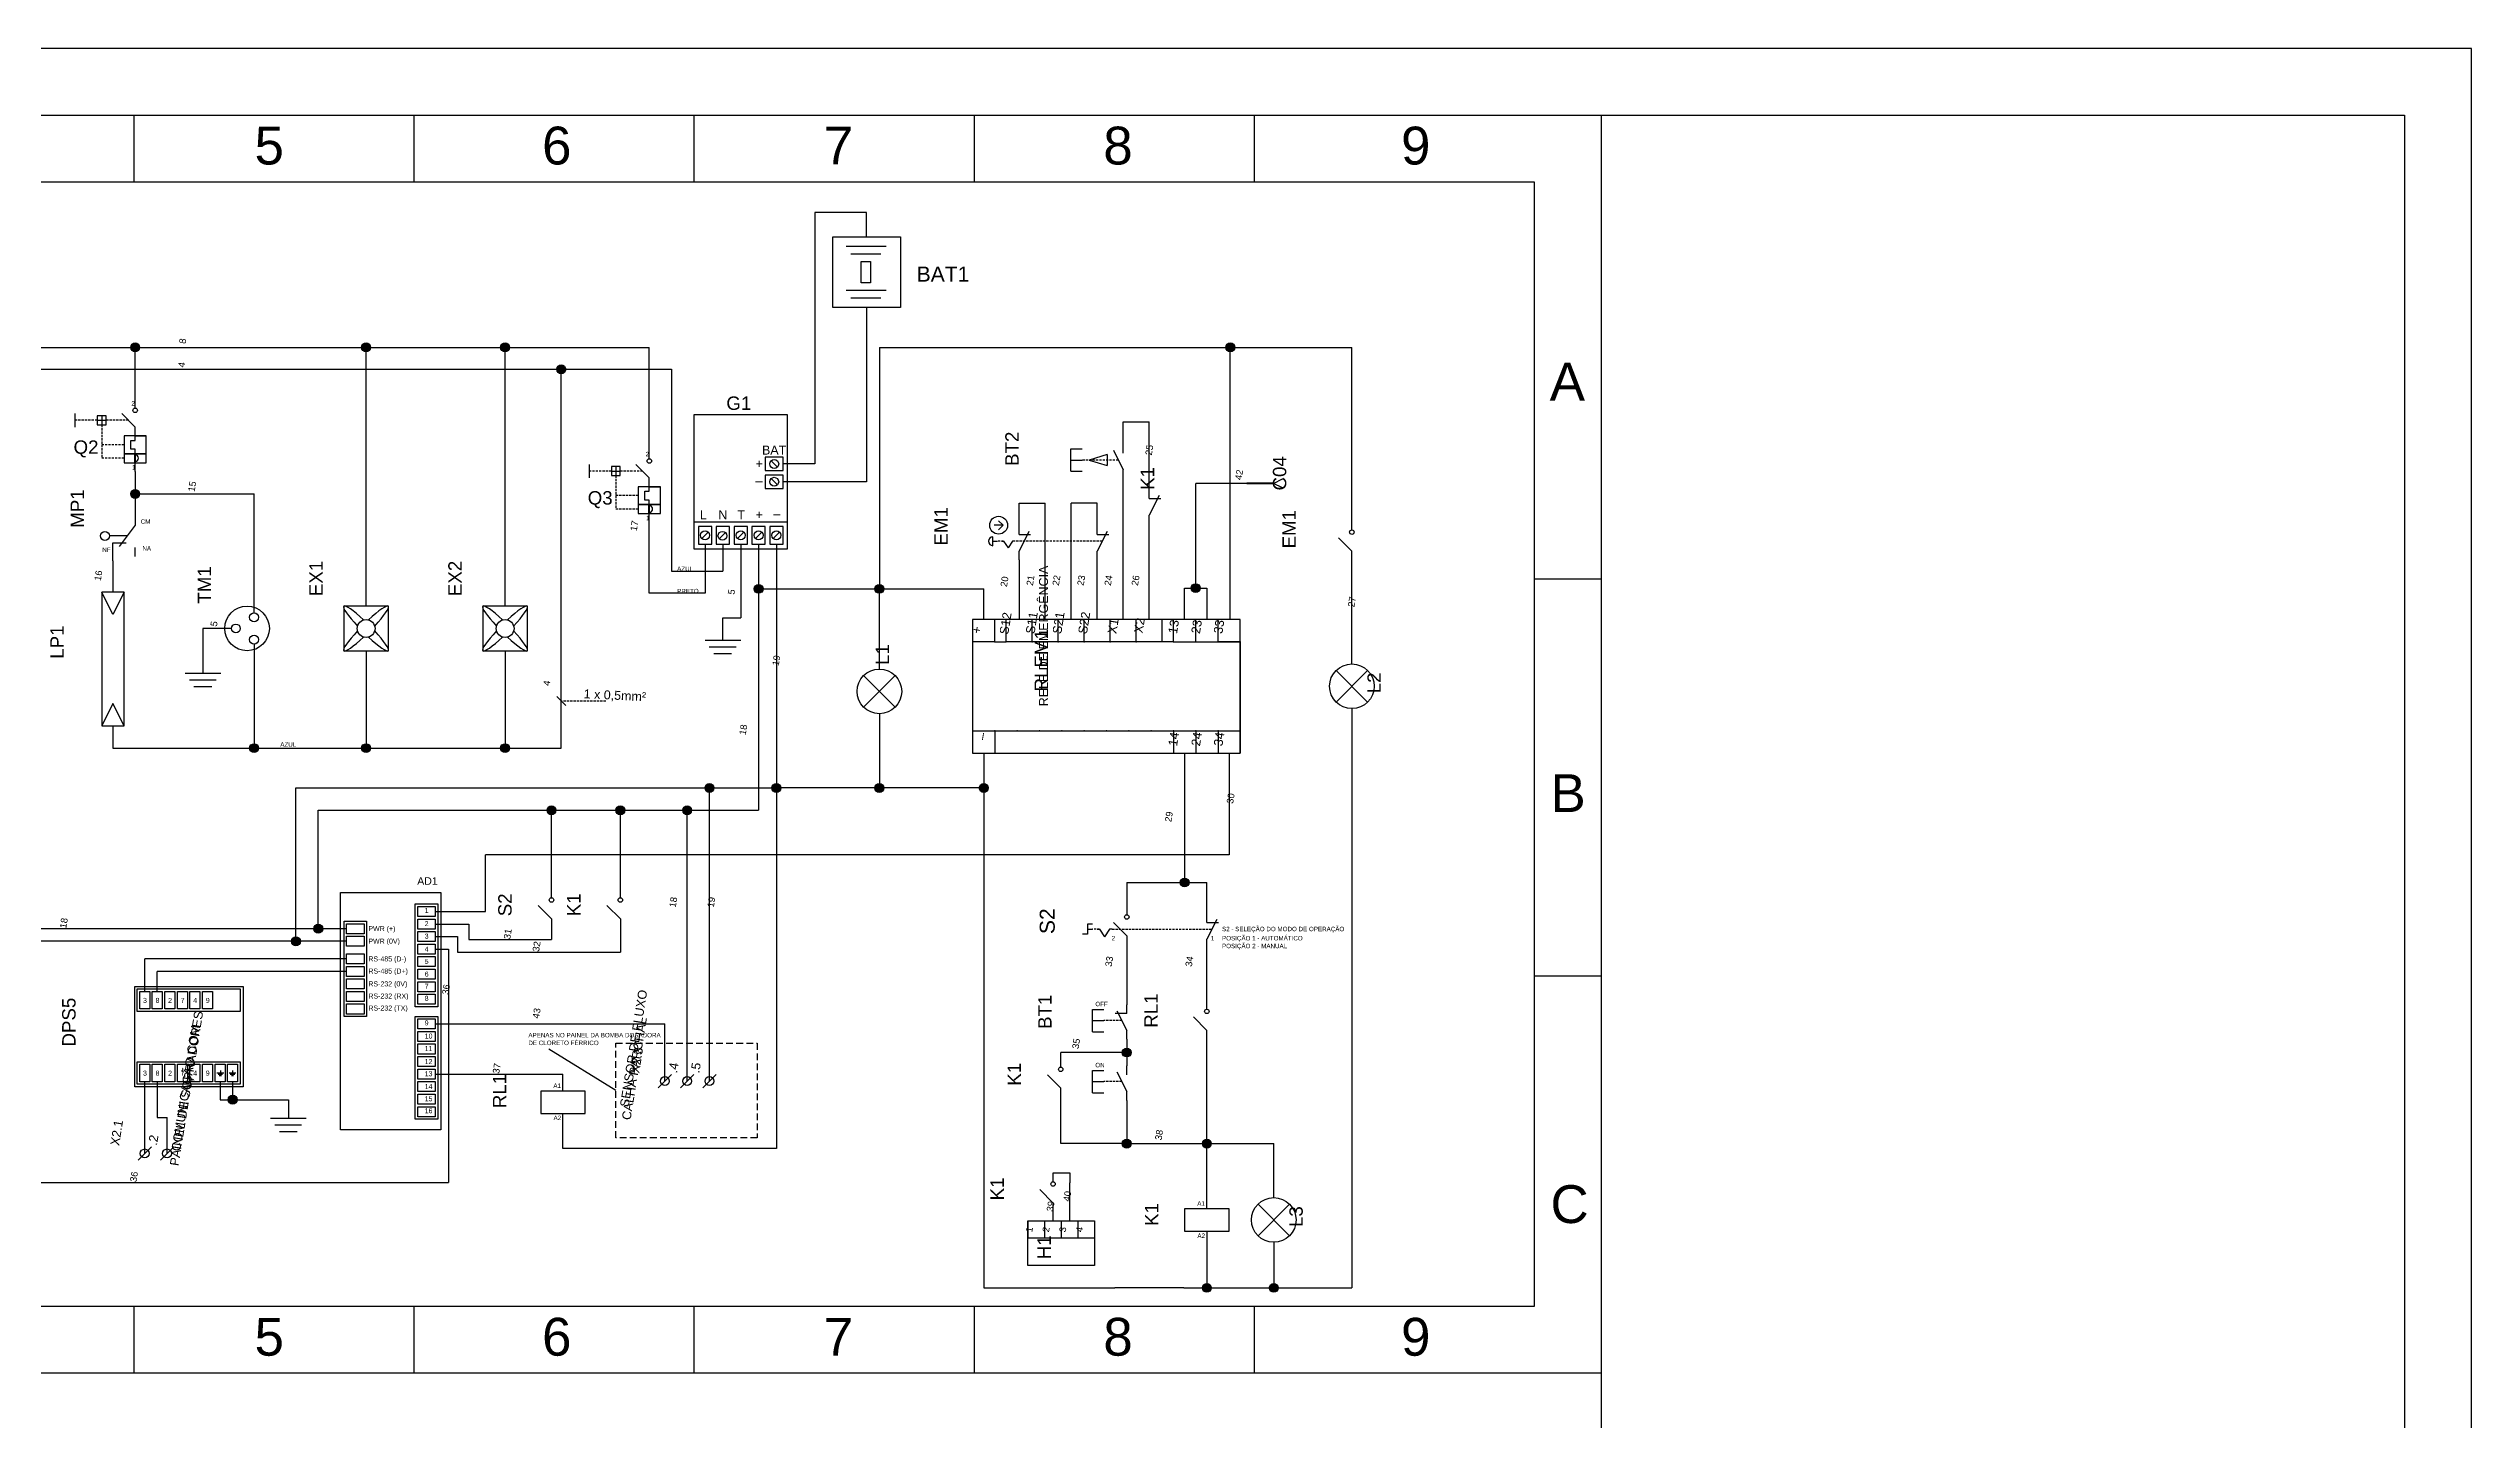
# Model space of a CAD drawing. Header units: millimetres. Extents: x 100 to 940, y 54 to 694.
# Drawn here: x 397 to 940, y 386 to 694 of the extents above; entities that cross this region are included whole.
import ezdxf
from ezdxf.enums import TextEntityAlignment as Align

# ---------------------------------------------------------------- set-up
doc = ezdxf.new("R2010")
doc.units = ezdxf.units.MM
doc.linetypes.add('DASHED', pattern=[0.75, 0.5, -0.25])
doc.styles.add('Annotative', font='Arial.ttf')
doc.styles.add('Notes', font='Arial.ttf', dxfattribs={"height": 3})

msp = doc.modelspace()

# ---------------------------------------------------------------- hatches: boundary and pattern name
for points in [[(417.35, 626.93, 1), (415.35, 626.93, 1)], [(469.11, 626.93, 1), (467.11, 626.93, 1)], [(500.26, 626.93, 1), (498.26, 626.93, 1)], [(662.8, 626.93, 1), (660.8, 626.93, 1)], [(512.84, 622.03, 1), (510.84, 622.03, 1)], [(417.35, 594.09, 1), (415.35, 594.09, 1)], [(557.08, 572.81, 1), (555.08, 572.81, 1)], [(584.15, 572.81, 1), (582.15, 572.81, 1)], [(655.05, 572.97, 1), (653.05, 572.97, 1)], [(444.01, 537.11, 1), (442.01, 537.11, 1)], [(469.11, 537.11, 1), (467.11, 537.11, 1)], [(500.26, 537.11, 1), (498.26, 537.11, 1)], [(546.07, 528.18, 1), (544.07, 528.18, 1)], [(561.08, 528.18, 1), (559.08, 528.18, 1)], [(584.15, 528.18, 1), (582.15, 528.18, 1)], [(607.55, 528.18, 1), (605.55, 528.18, 1)], [(510.66, 523.18, 1), (508.66, 523.18, 1)], [(526.1, 523.18, 1), (524.1, 523.18, 1)], [(541.07, 523.18, 1), (539.07, 523.18, 1)], [(652.55, 506.99, 1), (650.55, 506.99, 1)], [(453.38, 493.82, 1), (451.38, 493.82, 1)], [(458.38, 496.63, 1), (456.38, 496.63, 1)], [(639.6, 468.88, 1), (637.6, 468.88, 1)], [(439.19, 458.31, 1), (437.19, 458.31, 1)], [(639.6, 448.47, 1), (637.6, 448.47, 1)], [(657.55, 448.47, 1), (655.55, 448.47, 1)], [(657.55, 416.13, 1), (655.55, 416.13, 1)], [(672.55, 416.13, 1), (670.55, 416.13, 1)]]:
    msp.add_hatch(color=256).paths.add_polyline_path(points)

# ---------------------------------------------------------------- linework, layer by layer
for p, q in [((416.11, 664), (416.11, 679)), ((478.89, 664), (478.89, 679)), ((541.67, 664), (541.67, 679)), ((604.44, 664), (604.44, 679)), ((667.22, 664), (667.22, 679)), ((745, 115), (745, 679)), ((730, 664), (165, 664)), ((730, 412), (730, 664)), ((580.28, 657.16), (568.69, 657.16)), ((568.69, 657.16), (568.69, 600.81)), ((580.28, 651.72), (580.28, 657.16)), ((575.68, 649.6), (584.68, 649.6)), ((576.75, 647.91), (583.5, 647.91)), ((575.68, 639.74), (584.68, 639.74)), ((576.75, 638.05), (583.5, 638.05)), ((580.28, 635.85), (580.28, 596.81)), ((244.47, 626.93), (430.45, 626.93)), ((416.35, 615.33), (416.35, 626.93)), ((430.45, 626.93), (531.58, 626.93)), ((468.11, 568.93), (468.11, 626.93)), ((499.26, 568.93), (499.26, 626.93)), ((531.58, 603.96), (531.58, 626.93)), ((583.15, 626.93), (689.05, 626.93)), ((583.15, 626.93), (583.15, 572.81)), ((661.8, 565.97), (661.8, 626.93)), ((689.05, 586.03), (689.05, 626.93)), ((249.47, 622.03), (430.45, 622.03)), ((430.45, 622.03), (536.58, 622.03)), ((511.84, 537.11), (511.84, 622.03)), ((536.58, 622.03), (536.58, 576.81)), ((416.35, 613.33), (416.35, 615.33)), ((416.35, 613.33), (416.35, 615.33)), ((402.85, 612.09), (402.85, 609.09)), ((407.85, 610.59), (409.85, 610.59)), ((408.85, 611.59), (408.85, 609.59)), ((416.35, 609.09), (413.35, 612.09)), ((416.35, 607.09), (416.35, 609.09)), ((637.8, 605.23), (637.8, 610.23)), ((637.8, 610.23), (643.63, 610.23)), ((643.63, 595.09), (643.63, 610.23)), ((415.35, 604.09), (415.35, 606.09)), ((415.35, 606.09), (416.35, 606.08)), ((416.35, 604.09), (415.35, 604.09)), ((416.35, 606.08), (416.35, 607.09)), ((416.35, 607.08), (418.85, 607.08)), ((416.35, 603.09), (416.35, 604.09)), ((531.58, 601.96), (531.58, 603.96)), ((531.58, 601.96), (531.58, 603.96)), ((626.09, 599.18), (626.09, 604.18)), ((626.09, 604.18), (628.59, 604.18)), ((634.2, 602.93), (630.2, 601.68)), ((634.2, 602.93), (634.2, 600.43)), ((635.6, 603.88), (637.8, 599.48)), ((637.8, 603.23), (637.8, 605.23)), ((637.8, 603.23), (637.8, 605.23)), ((416.35, 599.09), (416.35, 601.09)), ((416.35, 599.09), (416.35, 589.09)), ((518.08, 600.71), (518.08, 597.71)), ((523.08, 599.21), (525.08, 599.21)), ((524.08, 600.21), (524.08, 598.21)), ((531.58, 597.71), (528.58, 600.71)), ((531.58, 595.71), (531.58, 597.71)), ((560.29, 600.1), (558.87, 601.52)), ((560.29, 596.1), (558.87, 597.51)), ((568.69, 600.81), (561.58, 600.81)), ((626.09, 601.68), (628.59, 601.68)), ((626.09, 599.18), (628.59, 599.18)), ((630.2, 601.68), (634.2, 600.43)), ((637.8, 597.48), (637.8, 599.48)), ((637.8, 565.97), (637.8, 597.48)), ((671.47, 596.45), (673.47, 597.45)), ((416.35, 594.09), (443.01, 594.09)), ((443.01, 567.43), (443.01, 594.09)), ((530.58, 592.71), (530.58, 594.71)), ((530.58, 594.71), (531.58, 594.7)), ((531.58, 592.71), (530.58, 592.71)), ((531.58, 594.7), (531.58, 595.71)), ((531.58, 595.71), (534.08, 595.71)), ((531.58, 591.71), (531.58, 592.71)), ((580.28, 596.81), (561.58, 596.81)), ((614.47, 587.03), (614.47, 592.03)), ((614.47, 592.03), (620.3, 592.03)), ((620.3, 565.97), (620.3, 592.03)), ((626.13, 565.97), (626.13, 592.03)), ((631.97, 592.03), (626.13, 592.03)), ((631.97, 587.03), (631.97, 592.03)), ((643.63, 593.09), (643.63, 595.09)), ((645.84, 593.75), (643.63, 589.34)), ((643.63, 593.09), (646.22, 593.09)), ((665.51, 596.45), (654.05, 596.45)), ((654.05, 572.97), (654.05, 596.45)), ((673.47, 595.45), (671.47, 596.45)), ((416.35, 587.09), (412.78, 582.27)), ((416.35, 589.09), (416.35, 587.09)), ((531.58, 587.71), (531.58, 589.71)), ((531.58, 571.81), (531.58, 587.71)), ((541.58, 587.81), (562.58, 587.81)), ((610.88, 587.07), (608.88, 587.07)), ((610.88, 587.07), (609.88, 588.07)), ((610.88, 587.07), (609.88, 586.07)), ((614.47, 585.03), (614.47, 587.03)), ((614.47, 585.03), (614.47, 587.03)), ((631.97, 585.03), (631.97, 587.03)), ((643.63, 587.34), (643.63, 589.34)), ((643.63, 565.97), (643.63, 587.34)), ((414.57, 584.68), (410.57, 584.68)), ((411.35, 579.09), (411.35, 583.09)), ((411.35, 583.09), (414.35, 583.09)), ((416.35, 580.09), (416.35, 582.09)), ((543.37, 584.1), (544.79, 585.51)), ((544.08, 582.81), (544.08, 571.81)), ((545.58, 582.81), (545.58, 583.81)), ((547.27, 583.99), (548.68, 585.41)), ((548.08, 582.81), (548.08, 576.81)), ((551.37, 584.1), (552.79, 585.51)), ((552.08, 582.81), (552.08, 566.3)), ((555.37, 584.1), (556.79, 585.51)), ((556.08, 582.81), (556.08, 572.81)), ((559.38, 584.1), (560.79, 585.52)), ((560.08, 582.81), (560.08, 528.18)), ((608.6, 582.49), (608.6, 584.49)), ((608.6, 583.49), (609.6, 583.49)), ((610.49, 583.49), (610.99, 583.49)), ((610.99, 583.49), (611.99, 581.99)), ((612.99, 583.49), (611.99, 581.99)), ((613.49, 583.49), (612.99, 583.49)), ((616.67, 585.69), (614.47, 581.28)), ((614.47, 585.03), (617.05, 585.03)), ((614.47, 579.28), (614.47, 581.28)), ((634.17, 585.69), (631.97, 581.28)), ((631.97, 585.03), (634.55, 585.03)), ((631.97, 579.28), (631.97, 581.28)), ((631.97, 565.97), (631.97, 581.28)), ((689.05, 581.28), (686.05, 584.28)), ((689.05, 555.97), (689.05, 581.28)), ((411.35, 579.09), (411.35, 572.08)), ((536.58, 576.81), (548.08, 576.81)), ((614.47, 579.28), (614.47, 565.97)), ((411.35, 567.08), (408.85, 572.08)), ((413.85, 572.08), (411.35, 567.08)), ((544.08, 571.81), (531.58, 571.81)), ((556.08, 572.81), (606.55, 572.81)), ((556.08, 572.81), (556.08, 523.18)), ((583.15, 554.82), (583.15, 572.81)), ((606.55, 565.97), (606.55, 572.81)), ((651.55, 565.97), (651.55, 572.97)), ((651.55, 572.97), (656.55, 572.97)), ((656.55, 572.97), (656.55, 565.97)), ((745, 575), (730, 575)), ((548.08, 561.3), (548.08, 566.3)), ((548.08, 566.3), (552.08, 566.3)), ((609.05, 565.97), (604.05, 565.97)), ((609.05, 560.97), (609.05, 565.97)), ((611.55, 560.97), (611.55, 565.97)), ((617.38, 560.97), (617.38, 565.97)), ((623.22, 560.97), (623.22, 565.97)), ((629.05, 560.97), (629.05, 565.97)), ((634.88, 560.97), (634.88, 565.97)), ((640.72, 560.97), (640.72, 565.97)), ((646.55, 560.97), (646.55, 565.97)), ((649.05, 560.97), (649.05, 565.97)), ((654.05, 565.97), (649.05, 565.97)), ((654.05, 560.97), (654.05, 565.97)), ((659.05, 565.97), (654.05, 565.97)), ((659.05, 560.97), (659.05, 565.97)), ((664.05, 560.97), (664.05, 565.97)), ((437.92, 563.91), (431.55, 563.91)), ((431.55, 563.91), (431.55, 553.91)), ((443.01, 560.43), (443.01, 537.11)), ((544.08, 561.3), (552.08, 561.3)), ((545.03, 559.8), (551.03, 559.8)), ((609.05, 560.97), (604.05, 560.97)), ((609.05, 560.97), (611.55, 560.97)), ((611.55, 560.97), (611.55, 560.97)), ((646.55, 560.97), (611.55, 560.97)), ((649.05, 560.97), (646.55, 560.97)), ((646.55, 560.97), (646.55, 560.97)), ((649.05, 560.97), (664.05, 560.97)), ((664.05, 560.97), (659.05, 560.97)), ((664.05, 560.97), (664.05, 540.97)), ((468.11, 558.93), (468.11, 537.11)), ((499.26, 558.93), (499.26, 537.11)), ((546.04, 558.3), (550.04, 558.3)), ((692.59, 554.51), (685.52, 547.44)), ((685.52, 554.51), (692.59, 547.44)), ((427.55, 553.91), (435.55, 553.91)), ((428.5, 552.41), (434.5, 552.41)), ((429.51, 550.91), (433.51, 550.91)), ((510.84, 548.66), (512.84, 546.66)), ((586.69, 553.36), (579.62, 546.29)), ((579.62, 553.36), (586.69, 546.29)), ((411.35, 547.08), (408.85, 542.08)), ((413.85, 542.08), (411.35, 547.08)), ((583.15, 544.82), (583.15, 528.18)), ((689.05, 545.97), (689.05, 416.13)), ((411.35, 542.08), (411.35, 537.11)), ((604.05, 540.97), (664.05, 540.97)), ((609.05, 540.97), (609.05, 535.97)), ((649.05, 540.97), (649.05, 535.97)), ((654.05, 540.97), (654.05, 535.97)), ((659.05, 540.97), (659.05, 535.97)), ((664.05, 540.97), (664.05, 535.97)), ((411.35, 537.11), (443.01, 537.11)), ((443.01, 537.11), (511.84, 537.11)), ((604.05, 535.97), (609.05, 535.97)), ((606.55, 535.97), (606.55, 528.18)), ((649.05, 535.97), (654.05, 535.97)), ((651.55, 535.97), (651.55, 506.99)), ((654.05, 535.97), (659.05, 535.97)), ((659.05, 535.97), (664.05, 535.97)), ((661.55, 535.97), (661.55, 513.18)), ((452.38, 504.78), (452.38, 528.18)), ((452.38, 528.18), (560.08, 528.18)), ((545.07, 462.48), (545.07, 528.18)), ((606.55, 528.18), (560.08, 528.18)), ((560.08, 528.18), (560.08, 447.36)), ((606.55, 528.18), (606.55, 416.13)), ((457.38, 504.78), (457.38, 523.18)), ((457.38, 523.18), (556.08, 523.18)), ((509.66, 503.58), (509.66, 523.18)), ((525.1, 503.58), (525.1, 523.18)), ((540.07, 462.48), (540.07, 523.18)), ((661.55, 513.18), (494.88, 513.18)), ((494.88, 500.5), (494.88, 513.18)), ((638.6, 506.99), (638.6, 499.76)), ((638.6, 506.99), (656.55, 506.99)), ((656.55, 498.06), (656.55, 506.99)), ((452.38, 493.82), (452.38, 504.78)), ((457.38, 496.63), (457.38, 504.78)), ((483.62, 500.5), (484.88, 500.5)), ((484.88, 500.5), (494.88, 500.5)), ((509.66, 498.83), (506.66, 501.83)), ((525.1, 498.83), (522.1, 501.83)), ((656.55, 498.06), (656.55, 500.06)), ((457.38, 496.63), (344.44, 496.63)), ((462.38, 496.63), (457.38, 496.63)), ((463.72, 496.63), (462.38, 496.63)), ((483.62, 497.69), (491.12, 497.69)), ((483.62, 494.88), (488.62, 494.88)), ((488.62, 494.88), (488.62, 491.38)), ((491.12, 497.69), (491.12, 494.19)), ((509.66, 498.83), (509.66, 494.19)), ((525.1, 498.83), (525.1, 491.38)), ((629.81, 495.39), (628.69, 495.39)), ((630.94, 497.64), (629.81, 497.64)), ((629.81, 497.64), (629.81, 495.39)), ((629.81, 496.51), (630.94, 496.51)), ((631.95, 496.51), (632.51, 496.51)), ((632.51, 496.51), (633.63, 494.82)), ((634.76, 496.51), (633.63, 494.82)), ((635.32, 496.51), (634.76, 496.51)), ((638.6, 495.01), (635.6, 498.01)), ((638.6, 495.01), (638.6, 479.6)), ((658.75, 498.71), (656.55, 494.31)), ((656.55, 498.06), (659.13, 498.06)), ((656.55, 478.6), (656.55, 494.31)), ((656.55, 492.31), (656.55, 494.31)), ((462.38, 493.82), (388.18, 493.82)), ((463.72, 489.88), (418.5, 489.88)), ((418.5, 482.58), (418.5, 489.88)), ((463.72, 493.82), (462.38, 493.82)), ((483.62, 492.06), (486.57, 492.06)), ((486.57, 492.06), (486.57, 439.77)), ((488.62, 491.38), (525.1, 491.38)), ((491.12, 494.19), (509.66, 494.19)), ((463.72, 487.07), (421.31, 487.07)), ((421.31, 482.58), (421.31, 487.07)), ((745, 486), (730, 486)), ((630.94, 473.55), (630.94, 478.55)), ((630.94, 478.55), (633.44, 478.55)), ((636.39, 478.26), (638.6, 473.85)), ((638.6, 477.6), (638.6, 479.6)), ((638.6, 477.6), (638.6, 479.6)), ((483.62, 475.3), (535.07, 475.3)), ((535.07, 462.48), (535.07, 475.3)), ((630.94, 476.05), (633.44, 476.05)), ((630.94, 473.55), (633.44, 473.55)), ((638.6, 477.6), (636.01, 477.6)), ((638.6, 471.85), (638.6, 473.85)), ((656.55, 473.85), (653.55, 476.85)), ((656.55, 433.85), (656.55, 473.85)), ((524.09, 460.34), (509.08, 469.64)), ((638.6, 468.88), (623.8, 468.88)), ((623.8, 465.61), (623.8, 468.88)), ((638.6, 471.85), (638.6, 465.91)), ((418.5, 446.26), (418.5, 462.33)), ((421.31, 462.33), (421.31, 454.29)), ((434.69, 464.35), (436.19, 464.35)), ((434.94, 464.05), (435.94, 464.05)), ((435.19, 463.75), (435.69, 463.75)), ((435.37, 462.33), (435.37, 458.31)), ((435.44, 464.85), (435.44, 464.35)), ((437.42, 464.35), (438.92, 464.35)), ((437.67, 464.05), (438.67, 464.05)), ((437.92, 463.75), (438.42, 463.75)), ((438.17, 464.85), (438.17, 464.35)), ((438.19, 462.33), (438.19, 458.31)), ((483.62, 464.05), (512.24, 464.05)), ((512.24, 460.25), (512.24, 464.05)), ((533.57, 460.98), (536.57, 463.98)), ((538.57, 460.98), (541.57, 463.98)), ((543.57, 460.98), (546.57, 463.98)), ((623.8, 460.86), (620.8, 463.86)), ((630.94, 459.86), (630.94, 464.86)), ((630.94, 464.86), (633.44, 464.86)), ((630.94, 462.36), (633.44, 462.36)), ((636.39, 464.56), (638.6, 460.16)), ((638.6, 463.91), (638.6, 465.91)), ((638.6, 463.91), (638.6, 465.91)), ((435.37, 458.31), (450.71, 458.31)), ((450.71, 458.31), (450.71, 454.2)), ((623.8, 448.47), (623.8, 460.86)), ((630.94, 459.86), (633.44, 459.86)), ((638.6, 458.16), (638.6, 460.16)), ((638.6, 458.16), (638.6, 448.47)), ((421.31, 454.29), (423.5, 454.29)), ((423.5, 446.26), (423.5, 454.29)), ((446.71, 454.2), (454.71, 454.2)), ((447.66, 452.7), (453.66, 452.7)), ((448.67, 451.2), (452.67, 451.2)), ((512.24, 447.36), (512.24, 455.25)), ((417, 444.76), (420, 447.76)), ((422, 444.76), (425, 447.76)), ((560.08, 447.36), (512.24, 447.36)), ((638.6, 448.47), (623.8, 448.47)), ((638.6, 448.47), (656.55, 448.47)), ((656.55, 448.47), (671.55, 448.47)), ((671.55, 436.35), (671.55, 448.47)), ((622.08, 439.9), (622.08, 441.9)), ((622.08, 441.9), (625.83, 441.9)), ((625.83, 441.9), (625.83, 439.68)), ((346.69, 439.77), (486.57, 439.77)), ((622.08, 435.15), (619.08, 438.15)), ((622.08, 431.13), (622.08, 435.15)), ((625.83, 431.13), (625.83, 439.68)), ((675.09, 434.88), (668.02, 427.81)), ((668.02, 434.88), (675.09, 427.81)), ((616.39, 431.13), (616.39, 427.38)), ((620.14, 431.13), (620.14, 427.38)), ((623.89, 431.13), (623.89, 427.38)), ((627.64, 431.13), (627.64, 427.38)), ((616.39, 427.38), (631.39, 427.38)), ((656.55, 428.85), (656.55, 416.13)), ((671.55, 426.35), (671.55, 416.13)), ((606.55, 416.13), (635.93, 416.13)), ((651.39, 416.13), (635.93, 416.13)), ((651.39, 416.13), (689.05, 416.13)), ((165, 412), (730, 412)), ((416.11, 397), (416.11, 412)), ((478.89, 397), (478.89, 412)), ((541.67, 397), (541.67, 412)), ((604.44, 397), (604.44, 412)), ((667.22, 397), (667.22, 412)), ((730, 397), (165, 397)), ((745, 397), (730, 397))]:
    msp.add_line(p, q)
at = {"linetype": 'DASHED'}
for p, q in [((407.85, 610.59), (402.85, 610.59)), ((408.85, 609.59), (408.85, 602.09)), ((414.85, 610.59), (409.85, 610.59)), ((413.85, 605.09), (408.85, 605.09)), ((413.85, 602.09), (408.85, 602.09)), ((523.08, 599.21), (518.08, 599.21)), ((524.08, 598.21), (524.08, 590.71)), ((530.08, 599.21), (525.08, 599.21)), ((636.7, 601.68), (628.59, 601.68)), ((529.08, 593.71), (524.08, 593.71)), ((529.08, 590.71), (524.08, 590.71)), ((610.99, 583.49), (609.6, 583.49)), ((633.07, 583.49), (613.49, 583.49)), ((521.84, 547.66), (511.84, 547.66)), ((632.51, 496.51), (630.94, 496.51)), ((635.32, 496.51), (657.65, 496.51)), ((637.5, 476.05), (633.44, 476.05)), ((637.5, 462.36), (633.44, 462.36))]:
    msp.add_line(p, q, dxfattribs=at)
at = {"lineweight": 40}
for p, q in [((416.35, 601.09), (416.35, 603.09)), ((531.58, 589.71), (531.58, 591.71))]:
    msp.add_line(p, q, dxfattribs=at)
at = {"lineweight": 50}
msp.add_line((671.47, 596.45), (665.51, 596.45), dxfattribs=at)
for points in [[(100, 100), (940, 100), (940, 693.94), (100, 693.94)], [(150, 679), (925, 679), (925, 115), (150, 115)], [(572.69, 651.72), (587.87, 651.72), (587.87, 635.85), (572.69, 635.85)], [(579.1, 646.21), (581.16, 646.21), (581.16, 641.43), (579.1, 641.43)], [(407.85, 609.59), (409.85, 609.59), (409.85, 611.59), (407.85, 611.59)], [(541.58, 581.81), (562.58, 581.81), (562.58, 611.81), (541.58, 611.81)], [(413.85, 603.09), (418.85, 603.09), (418.85, 607.08), (413.85, 607.09)], [(413.85, 601.09), (418.85, 601.09), (418.85, 603.09), (413.85, 603.09)], [(523.08, 598.21), (525.08, 598.21), (525.08, 600.21), (523.08, 600.21)], [(561.58, 599.31), (561.58, 602.31), (557.58, 602.31), (557.58, 599.31)], [(561.58, 595.31), (561.58, 598.31), (557.58, 598.31), (557.58, 595.31)], [(529.08, 591.71), (534.08, 591.71), (534.08, 595.71), (529.08, 595.71)], [(529.08, 589.71), (534.08, 589.71), (534.08, 591.71), (529.08, 591.71)], [(542.58, 582.81), (545.58, 582.81), (545.58, 586.81), (542.58, 586.81)], [(546.58, 582.81), (549.58, 582.81), (549.58, 586.81), (546.58, 586.81)], [(550.58, 582.81), (553.58, 582.81), (553.58, 586.81), (550.58, 586.81)], [(554.58, 582.81), (557.58, 582.81), (557.58, 586.81), (554.58, 586.81)], [(558.58, 582.81), (561.58, 582.81), (561.58, 586.81), (558.58, 586.81)], [(408.85, 542.08), (413.85, 542.08), (413.85, 572.08), (408.85, 572.08)], [(463.11, 558.93), (473.11, 558.93), (473.11, 568.93), (463.11, 568.93)], [(494.26, 558.93), (504.26, 558.93), (504.26, 568.93), (494.26, 568.93)], [(604.05, 535.97), (664.05, 535.97), (664.05, 565.97), (604.05, 565.97)], [(462.38, 504.78), (484.88, 504.78), (484.88, 451.58), (462.38, 451.58)], [(479.12, 479.13), (479.12, 502.19), (484.19, 502.19), (484.19, 479.13)], [(479.69, 499.38), (479.69, 501.63), (483.62, 501.63), (483.62, 499.38)], [(463.16, 476.95), (463.16, 498.32), (468.22, 498.32), (468.22, 476.95)], [(463.72, 495.51), (463.72, 497.76), (467.66, 497.76), (467.66, 495.51)], [(463.72, 492.7), (463.72, 494.95), (467.66, 494.95), (467.66, 492.7)], [(479.69, 496.56), (479.69, 498.81), (483.62, 498.81), (483.62, 496.56)], [(479.69, 493.75), (479.69, 496), (483.62, 496), (483.62, 493.75)], [(463.72, 488.76), (463.72, 491.01), (467.66, 491.01), (467.66, 488.76)], [(479.69, 490.94), (479.69, 493.19), (483.62, 493.19), (483.62, 490.94)], [(479.69, 488.13), (479.69, 490.38), (483.62, 490.38), (483.62, 488.13)], [(416.25, 461.2), (416.25, 483.7), (440.54, 483.7), (440.54, 461.2)], [(463.72, 485.95), (463.72, 488.2), (467.66, 488.2), (467.66, 485.95)], [(463.72, 483.13), (463.72, 485.38), (467.66, 485.38), (467.66, 483.13)], [(479.69, 485.31), (479.69, 487.56), (483.62, 487.56), (483.62, 485.31)], [(479.69, 482.5), (479.69, 484.75), (483.62, 484.75), (483.62, 482.5)], [(439.87, 478.08), (416.81, 478.08), (416.81, 483.14), (439.87, 483.14)], [(419.62, 478.64), (417.37, 478.64), (417.37, 482.58), (419.62, 482.58)], [(422.44, 478.64), (420.19, 478.64), (420.19, 482.58), (422.44, 482.58)], [(425.25, 478.64), (423, 478.64), (423, 482.58), (425.25, 482.58)], [(428.06, 478.64), (425.81, 478.64), (425.81, 482.58), (428.06, 482.58)], [(430.87, 478.64), (428.62, 478.64), (428.62, 482.58), (430.87, 482.58)], [(433.69, 478.64), (431.44, 478.64), (431.44, 482.58), (433.69, 482.58)], [(463.72, 480.32), (463.72, 482.57), (467.66, 482.57), (467.66, 480.32)], [(463.72, 477.51), (463.72, 479.76), (467.66, 479.76), (467.66, 477.51)], [(479.69, 479.69), (479.69, 481.94), (483.62, 481.94), (483.62, 479.69)], [(479.12, 453.93), (479.12, 476.99), (484.19, 476.99), (484.19, 453.93)], [(479.69, 474.18), (479.69, 476.43), (483.62, 476.43), (483.62, 474.18)], [(479.69, 471.37), (479.69, 473.62), (483.62, 473.62), (483.62, 471.37)], [(479.69, 468.55), (479.69, 470.8), (483.62, 470.8), (483.62, 468.55)], [(479.69, 465.74), (479.69, 467.99), (483.62, 467.99), (483.62, 465.74)], [(439.87, 461.77), (416.81, 461.77), (416.81, 466.83), (439.87, 466.83)], [(419.62, 462.33), (417.37, 462.33), (417.37, 466.27), (419.62, 466.27)], [(422.44, 462.33), (420.19, 462.33), (420.19, 466.27), (422.44, 466.27)], [(425.25, 462.33), (423, 462.33), (423, 466.27), (425.25, 466.27)], [(428.06, 462.33), (425.81, 462.33), (425.81, 466.27), (428.06, 466.27)], [(430.87, 462.33), (428.62, 462.33), (428.62, 466.27), (430.87, 466.27)], [(433.69, 462.33), (431.44, 462.33), (431.44, 466.27), (433.69, 466.27)], [(436.5, 462.33), (434.25, 462.33), (434.25, 466.27), (436.5, 466.27)], [(439.31, 462.33), (437.06, 462.33), (437.06, 466.27), (439.31, 466.27)], [(479.69, 462.93), (479.69, 465.18), (483.62, 465.18), (483.62, 462.93)], [(479.69, 460.12), (479.69, 462.37), (483.62, 462.37), (483.62, 460.12)], [(479.69, 457.3), (479.69, 459.55), (483.62, 459.55), (483.62, 457.3)], [(479.69, 454.49), (479.69, 456.74), (483.62, 456.74), (483.62, 454.49)], [(507.24, 455.25), (517.24, 455.25), (517.24, 460.25), (507.24, 460.25)], [(616.39, 431.13), (631.39, 431.13), (631.39, 421.13), (616.39, 421.13)], [(651.55, 428.85), (661.55, 428.85), (661.55, 433.85), (651.55, 433.85)]]:
    msp.add_lwpolyline(points, close=True)
at = {"linetype": 'DASHED', "ltscale": 3}
msp.add_lwpolyline([(524.09, 470.95), (555.74, 470.95), (555.74, 449.73), (524.09, 449.73)], close=True, dxfattribs=at)
for centre, radius in [((416.35, 626.93), 1), ((468.11, 626.93), 1), ((499.26, 626.93), 1), ((661.8, 626.93), 1), ((511.84, 622.03), 1), ((416.35, 612.83), 0.5), ((531.58, 601.46), 0.5), ((559.58, 600.81), 1), ((559.58, 596.81), 1), ((416.35, 594.09), 1), ((609.88, 587.07), 2), ((409.57, 584.68), 1), ((544.08, 584.81), 1), ((547.98, 584.7), 1), ((552.08, 584.81), 1), ((556.08, 584.81), 1), ((560.08, 584.81), 1), ((689.05, 585.53), 0.5), ((556.08, 572.81), 1), ((583.15, 572.81), 1), ((654.05, 572.97), 1), ((441.43, 563.93), 5), ((438.92, 563.93), 1), ((443.01, 566.43), 1), ((468.11, 563.93), 2), ((499.26, 563.93), 2), ((443.01, 561.43), 1), ((583.15, 549.82), 5), ((689.05, 550.97), 5), ((443.01, 537.11), 1), ((468.11, 537.11), 1), ((499.26, 537.11), 1), ((545.07, 528.18), 1), ((560.08, 528.18), 1), ((583.15, 528.18), 1), ((606.55, 528.18), 1), ((509.66, 523.18), 1), ((525.1, 523.18), 1), ((540.07, 523.18), 1), ((651.55, 506.99), 1), ((509.66, 503.08), 0.5), ((525.1, 503.08), 0.5), ((638.6, 499.26), 0.5), ((452.38, 493.82), 1), ((457.38, 496.63), 1), ((656.55, 478.1), 0.5), ((638.6, 468.88), 1), ((535.07, 462.48), 1), ((540.07, 462.48), 1), ((545.07, 462.48), 1), ((623.8, 465.11), 0.5), ((438.19, 458.31), 1), ((418.5, 446.26), 1), ((423.5, 446.26), 1), ((638.6, 448.47), 1), ((656.55, 448.47), 1), ((622.08, 439.4), 0.5), ((671.55, 431.35), 5), ((656.55, 416.13), 1), ((671.55, 416.13), 1)]:
    msp.add_circle(centre, radius)
for centre, radius, start, end in [((416.35, 602.09), 0.75, 270, 90), ((531.58, 590.71), 0.75, 270, 90), ((608.6, 583.49), 1, 90, 270)]:
    msp.add_arc(centre, radius, start, end)
for centre, major_axis, start_param, end_param in [((468.11, 563.93), (5, -5), 8.104015, 10.745541), ((468.11, 563.93), (-5, -5), 1.820829, 4.462356), ((499.26, 563.93), (5, -5), 8.104015, 10.745541), ((499.26, 563.93), (-5, -5), 1.820829, 4.462356), ((468.11, 563.93), (-5, -5), 4.962422, 7.603949), ((468.11, 563.93), (5, -5), 4.962422, 7.603949), ((499.26, 563.93), (-5, -5), 4.962422, 7.603949), ((499.26, 563.93), (5, -5), 4.962422, 7.603949)]:
    msp.add_ellipse(centre, major_axis=major_axis, ratio=0.141421, start_param=start_param, end_param=end_param)
for p in [(609.05, 560.97), (617.38, 560.97), (623.22, 560.97), (629.05, 560.97), (634.88, 560.97), (640.72, 560.97), (649.05, 560.97), (654.05, 560.97), (659.05, 560.97), (664.05, 560.97), (609.05, 540.97), (614.05, 540.97), (619.05, 540.97), (624.05, 540.97), (629.05, 540.97), (634.05, 540.97), (639.05, 540.97), (644.05, 540.97), (649.05, 540.97), (654.05, 540.97), (659.05, 540.97), (664.05, 540.97)]:
    msp.add_point(p)

# ---------------------------------------------------------------- texts
for s, height, style, p in [('5', 8.48, 'Notes', (443.11, 667.93)), ('6', 8.48, 'Notes', (507.55, 667.93)), ('7', 8.48, 'Notes', (570.69, 667.93)), ('8', 8.48, 'Notes', (633.34, 667.93)), ('9', 8.48, 'Notes', (700.07, 667.93)), ('A', 8.48, 'Notes', (733.39, 615.03)), ('2', 1, 'Notes', (415.52, 613.9)), ('G1', 3, 'Notes', (548.85, 612.93)), ('Q2', 3, 'Notes', (402.54, 603.08)), ('2', 1, 'Notes', (530.75, 602.52)), ('BAT', 2, 'Notes', (556.84, 602.91)), ('1', 1, 'Notes', (415.66, 599.56)), ('+', 2, 'Notes', (555.41, 599.87)), ('Q3', 3, 'Notes', (517.78, 591.71)), ('_', 2, 'Notes', (555.41, 597.28)), ('CM', 1, 'Notes', (417.6, 587.39)), ('1', 1, 'Notes', (530.89, 588.18)), ('L', 2, 'Notes', (542.92, 588.41)), ('N', 2, 'Notes', (547.06, 588.41)), ('T', 2, 'Notes', (551.34, 588.41)), ('+', 2, 'Notes', (555.41, 588.41)), ('_', 2, 'Notes', (559.4, 589.89)), ('NF', 1, 'Notes', (408.99, 581.08)), ('NA', 1, 'Notes', (417.98, 581.4)), ('AZUL', 1, 'Annotative', (537.83, 576.81)), ('PRETO', 1, 'Annotative', (537.83, 571.81)), ('AZUL', 1, 'Annotative', (448.88, 537.44)), ('B', 8.48, 'Notes', (733.57, 522.79)), ('2', 1, 'Notes', (635.21, 494.01)), ('1', 1, 'Notes', (657.45, 494.01)), ('S2 - SELEÇÃO DO MODO DE OPERAÇÃO', 1, 'Notes', (659.95, 496.07)), ('POSIÇÃO 1 - AUTOMÁTICO', 1, 'Notes', (659.95, 494.01)), ('POSIÇÃO 2 - MANUAL', 1, 'Notes', (659.95, 492.26)), ('OFF', 1, 'Notes', (631.55, 479.26)), ('APENAS NO PAINEL DA BOMBA DOSADORA', 1, 'Notes', (504.48, 472.28)), ('DE CLORETO FÉRRICO ', 1, 'Notes', (504.48, 470.54)), ('A1', 1, 'Notes', (510.08, 460.95)), ('ON', 1, 'Notes', (631.55, 465.57)), ('A2', 1, 'Notes', (510.12, 453.73)), ('A1', 1, 'Notes', (654.4, 434.55)), ('C', 8.48, 'Notes', (733.57, 430.66)), ('A2', 1, 'Notes', (654.43, 427.33)), ('5', 8.48, 'Notes', (443.11, 400.93)), ('6', 8.48, 'Notes', (507.55, 400.93)), ('7', 8.48, 'Notes', (570.69, 400.93)), ('8', 8.48, 'Notes', (633.34, 400.93)), ('9', 8.48, 'Notes', (700.07, 400.93))]:
    msp.add_text(s, height=height, dxfattribs=dict(style=style)).set_placement(p)
at = {"lineweight": 30, "style": 'Notes'}
msp.add_text('BAT1', height=3.375, dxfattribs=at).set_placement((591.52, 641.68))
at = {"style": 'Notes'}
for s, height, p in [('8', 1.5, (427.73, 628.23)), ('4', 1.5, (427.5, 622.93)), ('25', 1.5, (644.38, 603.81)), ('42', 1.5, (664.5, 598.27)), ('15', 1.5, (429.86, 595.65)), ('17', 1.5, (528.96, 586.83)), ('16', 1.5, (408.83, 575.67)), ('22', 1.5, (623.56, 574.59)), ('23', 1.5, (629.12, 574.59)), ('24', 1.5, (635.21, 574.59)), ('26', 1.5, (641.29, 574.59)), ('5', 1.5, (550.73, 572.01)), ('20', 1.5, (611.92, 574.32)), ('21', 1.5, (617.74, 574.59)), ('27', 1.5, (689.79, 569.78)), ('5', 1.5, (434.76, 564.87)), ('S12', 2, (612.41, 564.92)), ('S11', 2, (618.29, 565.04)), ('S21', 2, (624.29, 565.04)), ('S22', 2, (630.04, 565.04)), ('X1', 2, (636.53, 564.31)), ('X2', 2, (642.4, 564.43)), ('13', 2, (650.09, 564.17)), ('23', 2, (655.23, 564.17)), ('33', 2, (660.25, 564.17)), ('+', 2, (605.93, 563.45)), ('19', 1.5, (560.78, 556.64)), ('4', 1.5, (509.33, 551.57)), ('18', 1.5, (553.37, 541.13)), ('_', 2, (605.9, 539.81)), ('14', 2, (650.1, 538.98)), ('24', 2, (655.24, 538.98)), ('34', 2, (660.26, 538.98)), ('30', 1.5, (662.61, 525.73)), ('29', 1.5, (648.76, 521.62)), ('18', 1.5, (537.69, 502.46)), ('19', 1.5, (546.22, 502.46)), ('18', 1.5, (401.09, 497.78)), ('31', 1.5, (500.58, 495.34)), ('32', 1.5, (507.05, 492.53)), ('33', 1.5, (635.39, 489.18)), ('34', 1.5, (653.35, 489.18)), ('36', 1.5, (486.76, 482.9)), ('PAINEL DE SOPRADORES', 2, (428.84, 460.68)), ('43', 1.5, (507.05, 477.56)), ('SENSOR DE FLUXO', 2, (529.05, 469.66)), ('COMUNICAÇÃO COM', 2, (428.67, 460.75)), ('CALHA PARCHAL', 2, (529.22, 465.14)), ('X2.3', 2, (529.76, 466.97)), ('35', 1.5, (627.99, 470.75)), ('37', 1.5, (498.11, 465.21)), ('.4', 2, (537.97, 465.31)), ('.5', 2, (542.97, 465.31)), ('X2.1', 2, (413.2, 450.75)), ('38', 1.5, (646.56, 450.29)), ('.2', 2, (421.4, 449.09)), ('36', 1.5, (416.82, 440.92)), ('39', 1.5, (622.26, 434.29)), ('40', 1.5, (626.01, 436.55)), ('1', 1.5, (617.49, 429.09)), ('2', 1.5, (621.24, 429.09)), ('3', 1.5, (624.99, 429.09)), ('4', 1.5, (628.74, 429.09))]:
    msp.add_text(s, height=height, rotation=80.899, dxfattribs=at).set_placement(p, align=Align.CENTER)
for s, height, rotation, p in [('BT2', 3, 90, (614.37, 600.37)), ('K1', 3, 90, (644.74, 594.98)), ('C04', 3, 90, (674.35, 594.86)), ('MP1', 3, 90, (404.88, 586.51)), ('EM1', 3, 90, (598.46, 582.52)), ('EM1', 3, 90, (676.48, 581.87)), ('TM1', 3, 90, (433.38, 569.5)), ('EX1', 3, 90, (458.38, 571.18)), ('EX2', 3, 90, (489.53, 571.18)), ('RELE DE EMERGÊNCIA', 2, 90, (620.94, 546.49)), ('LP1', 3, 90, (400.34, 557.15)), ('L1', 3, 90, (585.32, 555.75)), ('RLEM1', 3, 90, (620.94, 549.8)), ('1 x 0,5mm²', 2, 357.2768, (516.84, 548.3)), ('L2', 3, 90, (695.54, 549.39)), ('S2', 3, 90, (500.73, 499.42)), ('K1', 3, 90, (516.17, 499.42)), ('DPS5', 3, 90, (402.99, 470.22)), ('BT1', 3, 90, (621.75, 474.18)), ('RL1', 3, 90, (645.52, 474.43)), ('RL1', 3, 90, (499.52, 456.41)), ('K1', 3, 90, (614.87, 461.44)), ('K1', 3, 90, (611.05, 435.73)), ('K1', 3, 90, (645.68, 430.01)), ('L3', 3, 90, (678.04, 429.77)), ('H1', 3, 90, (621.59, 422.56))]:
    msp.add_text(s, height=height, rotation=rotation, dxfattribs=at).set_placement(p)
at = {"lineweight": 30, "style": 'Notes'}
msp.add_text('S2', height=3.375, rotation=90, dxfattribs=at).set_placement((622.46, 495.43))
for s, width, insert, char_height, attachment_point, style in [('AD1', 117.0611, (479.57, 508.17), 1.688, 1, 'Notes'), ('1', 45.8909, (481.24, 501.28), 1.12, 1, 'Notes'), ('PWR (+)', 45.8909, (468.62, 497.21), 1.125, 1, 'Notes'), ('PWR (0V)', 45.8909, (468.62, 494.41), 1.125, 1, 'Notes'), ('3', 45.8909, (481.24, 495.53), 1.12, 1, 'Notes'), ('2', 45.8909, (481.24, 498.33), 1.12, 1, 'Notes'), ('RS-485 (D-)', 45.8909, (468.62, 490.43), 1.125, 1, 'Notes'), ('4', 45.8909, (481.24, 492.62), 1.12, 1, 'Notes'), ('5', 45.8909, (481.24, 489.88), 1.12, 1, 'Notes'), ('RS-485 (D+)', 45.8909, (468.62, 487.7), 1.125, 1, 'Notes'), ('RS-232 (0V)', 45.8909, (468.62, 484.83), 1.125, 1, 'Notes'), ('6', 45.8909, (481.24, 487.01), 1.12, 1, 'Notes'), ('7', 45.8909, (481.24, 484.28), 1.12, 1, 'Notes'), ('3', 1.2115, (418.55, 480.56), 1.12, 5, 'Annotative'), ('8', 1.2115, (421.36, 480.56), 1.12, 5, 'Annotative'), ('2', 1.2115, (424.17, 480.56), 1.12, 5, 'Annotative'), ('7', 1.2115, (426.98, 480.56), 1.12, 5, 'Annotative'), ('4', 1.2115, (429.8, 480.56), 1.12, 5, 'Annotative'), ('9', 1.2115, (432.61, 480.56), 1.12, 5, 'Annotative'), ('RS-232 (RX)', 45.8909, (468.62, 482.1), 1.125, 1, 'Notes'), ('RS-232 (TX)', 45.8909, (468.62, 479.41), 1.125, 1, 'Notes'), ('8', 45.8909, (481.24, 481.59), 1.12, 1, 'Notes'), ('9', 45.8909, (481.24, 476.08), 1.12, 1, 'Notes'), ('10', 45.8909, (481.24, 473.14), 1.125, 1, 'Notes'), ('11', 45.8909, (481.24, 470.33), 1.125, 1, 'Notes'), ('12', 45.8909, (481.24, 467.42), 1.125, 1, 'Notes'), ('3', 1.2115, (418.55, 464.25), 1.12, 5, 'Annotative'), ('8', 1.2115, (421.36, 464.25), 1.12, 5, 'Annotative'), ('2', 1.2115, (424.17, 464.25), 1.12, 5, 'Annotative'), ('7', 1.2115, (426.98, 464.25), 1.12, 5, 'Annotative'), ('4', 1.2115, (429.8, 464.25), 1.12, 5, 'Annotative'), ('9', 1.2115, (432.61, 464.25), 1.12, 5, 'Annotative'), ('13', 45.8909, (481.24, 464.69), 1.125, 1, 'Notes'), ('14', 45.8909, (481.24, 461.82), 1.125, 1, 'Notes'), ('15', 45.8909, (481.24, 459.08), 1.125, 1, 'Notes'), ('16', 45.8909, (481.24, 456.39), 1.125, 1, 'Notes')]:
    msp.add_mtext_dynamic_manual_height_columns(s, width=width, gutter_width=15, heights=[0], dxfattribs=dict(insert=insert, char_height=char_height, attachment_point=attachment_point, style=style))

doc.saveas('drawing.dxf')
